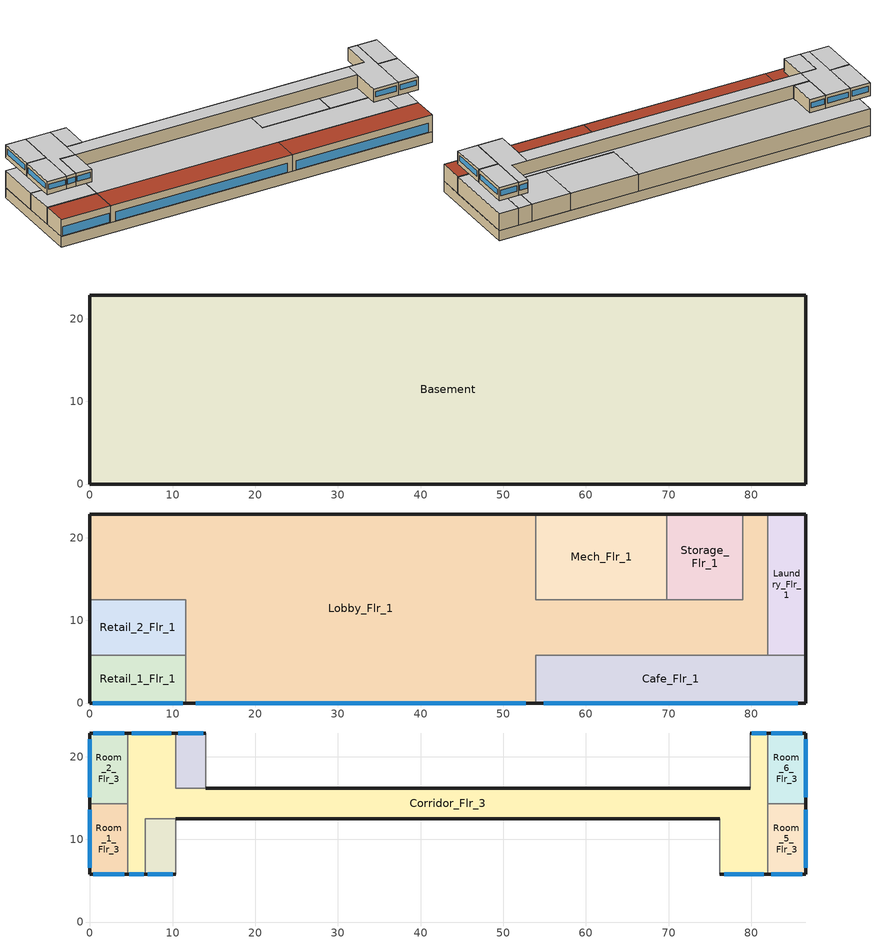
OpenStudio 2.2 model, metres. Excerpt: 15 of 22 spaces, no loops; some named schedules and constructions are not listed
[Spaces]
Basement
 floor ground (Basement Floor construction): 86.56,22.86 86.56,0 0,0 0,22.86 z-2.44
 wall ground (Basement Wall construction): 86.56,22.86 0,22.86 0,0 86.56,0 86.56,22.86 z-2.44:0
Lobby_Flr_1
 floor to Basement: 53.95,22.86 53.95,0 11.58,0 11.58,12.5 0,12.5 0,22.86 z0; 81.99,22.86 81.99,5.79 53.95,5.79 53.95,12.5 78.94,12.5 78.94,22.86 z0
 wall outside: 81.99,22.86 78.94,22.86 / 53.95,22.86 0,22.86 0,12.5 / 11.58,0 53.95,0 z0:3.96
 wall to Storage_Flr_1: 78.94,22.86 78.94,12.5 69.8,12.5 z0:3.96
 wall to Mech_Flr_1: 69.8,12.5 53.95,12.5 53.95,22.86 z0:3.96
 wall to Retail_1_Flr_1: 11.58,5.79 11.58,0 z0:3.96
 wall to Cafe_Flr_1: 53.95,0 53.95,5.79 81.99,5.79 z0:3.96
 wall to Retail_2_Flr_1: 0,12.5 11.58,12.5 11.58,5.79 z0:3.96
 wall to Laundry_Flr_1: 81.99,5.79 81.99,22.86 z0:3.96
 window: 12.79,0 52.74,0 z0.15:2.29
 ceiling adiabatic (Floor Adiabatic construction): 81.99,5.79 81.99,22.86 78.94,22.86 78.94,12.5 53.95,12.5 53.95,22.86 0,22.86 0,12.5 11.58,12.5 11.58,5.79 z3.96
 roof outside: 53.95,0 53.95,5.79 11.58,5.79 11.58,0 z3.96
Cafe_Flr_1
 floor to Basement: 86.56,5.79 86.56,0 53.95,0 53.95,5.79 z0
 wall outside: 53.95,0 86.56,0 86.56,5.79 z0:3.96
 wall to Laundry_Flr_1: 86.56,5.79 81.99,5.79 z0:3.96
 window: 54.88,0 85.63,0 z0.15:2.29
 roof outside: 86.56,0 86.56,5.79 53.95,5.79 53.95,0 z3.96
Mech_Flr_1
 floor to Basement: 69.8,22.86 69.8,12.5 53.95,12.5 53.95,22.86 z0
 wall outside: 69.8,22.86 53.95,22.86 z0:3.96
 wall to Storage_Flr_1: 69.8,12.5 69.8,22.86 z0:3.96
 ceiling adiabatic (Floor Adiabatic construction): 69.8,12.5 69.8,22.86 53.95,22.86 53.95,12.5 z3.96
Retail_1_Flr_1
 floor to Basement: 11.58,5.79 11.58,0 0,0 0,5.79 z0
 wall outside: 0,5.79 0,0 11.58,0 z0:3.96
 wall to Retail_2_Flr_1: 11.58,5.79 0,5.79 z0:3.96
 window: 0.33,0 11.25,0 z0.15:2.29
 roof outside: 11.58,0 11.58,5.79 0,5.79 0,0 z3.96
Retail_2_Flr_1
 floor to Basement: 11.58,12.5 11.58,5.79 0,5.79 0,12.5 z0
 wall outside: 0,12.5 0,5.79 z0:3.96
 ceiling adiabatic (Floor Adiabatic construction): 11.58,5.79 11.58,12.5 0,12.5 0,5.79 z3.96
Storage_Flr_1
 floor to Basement: 78.94,22.86 78.94,12.5 69.8,12.5 69.8,22.86 z0
 wall outside: 78.94,22.86 69.8,22.86 z0:3.96
 ceiling adiabatic (Floor Adiabatic construction): 78.94,12.5 78.94,22.86 69.8,22.86 69.8,12.5 z3.96
Laundry_Flr_1
 floor to Basement: 86.56,22.86 86.56,5.79 81.99,5.79 81.99,22.86 z0
 wall outside: 86.56,5.79 86.56,22.86 81.99,22.86 z0:3.96
 ceiling adiabatic (Floor Adiabatic construction): 86.56,5.79 86.56,22.86 81.99,22.86 81.99,5.79 z3.96
Corridor_Flr_3
 floor adiabatic (Floor Adiabatic construction): 81.99,22.86 81.99,5.79 76.2,5.79 76.2,16.15 79.86,16.15 79.86,22.86 z7.01; 76.2,16.15 76.2,12.5 10.36,12.5 10.36,16.15 z7.01; 10.36,22.86 10.36,12.5 6.71,12.5 6.71,5.79 4.57,5.79 4.57,22.86 z7.01
 wall outside: 10.36,22.86 4.57,22.86 / 76.2,5.79 81.99,5.79 / 81.99,22.86 79.86,22.86 / 4.57,5.79 6.71,5.79 / 10.36,12.5 76.2,12.5 / 79.86,16.15 14.02,16.15 z7.01:10.06
 wall adiabatic (Wall Adiabatic construction): 6.71,5.79 6.71,12.5 10.36,12.5 / 14.02,16.15 10.36,16.15 10.36,22.86 / 76.2,12.5 76.2,5.79 / 79.86,22.86 79.86,16.15 z7.01:10.06
 wall to Room_2_Flr_3: 4.57,22.86 4.57,14.33 z7.01:10.06
 wall to Room_5_Flr_3: 81.99,5.79 81.99,14.33 z7.01:10.06
 wall to Room_6_Flr_3: 81.99,14.33 81.99,22.86 z7.01:10.06
 wall to Room_1_Flr_3: 4.57,14.33 4.57,5.79 z7.01:10.06
 window: 76.71,5.79 81.48,5.79 / 81.81,22.86 80.04,22.86 / 9.86,22.86 5.08,22.86 / 4.76,5.79 6.52,5.79 z8.11:9.33
 ceiling adiabatic (Floor Adiabatic construction): 6.71,5.79 6.71,12.5 10.36,12.5 10.36,22.86 4.57,22.86 4.57,5.79 z10.06; 76.2,12.5 76.2,16.15 10.36,16.15 10.36,12.5 z10.06; 81.99,5.79 81.99,22.86 79.86,22.86 79.86,16.15 76.2,16.15 76.2,5.79 z10.06
Room_6_Flr_3
 floor adiabatic (Floor Adiabatic construction): 86.56,22.86 86.56,14.33 81.99,14.33 81.99,22.86 z7.01
 wall outside: 86.56,14.33 86.56,22.86 81.99,22.86 z7.01:10.06
 wall to Room_5_Flr_3: 81.99,14.33 86.56,14.33 z7.01:10.06
 window: 86.16,22.86 82.39,22.86 / 86.56,15.07 86.56,22.11 z8.11:9.33
 ceiling adiabatic (Floor Adiabatic construction): 86.56,14.33 86.56,22.86 81.99,22.86 81.99,14.33 z10.06
Room_3_Mult19_Flr_3
 floor adiabatic (Floor Adiabatic construction): 10.36,12.5 10.36,5.79 6.71,5.79 6.71,12.5 z7.01
 wall outside: 6.71,5.79 10.36,5.79 z7.01:10.06
 wall adiabatic (Wall Adiabatic construction): 10.36,5.79 10.36,12.5 6.71,12.5 6.71,5.79 z7.01:10.06
 window: 7.03,5.79 10.04,5.79 z8.11:9.33
 ceiling adiabatic (Floor Adiabatic construction): 10.36,5.79 10.36,12.5 6.71,12.5 6.71,5.79 z10.06
Room_1_Flr_3
 floor adiabatic (Floor Adiabatic construction): 4.57,14.33 4.57,5.79 0,5.79 0,14.33 z7.01
 wall outside: 0,14.33 0,5.79 4.57,5.79 z7.01:10.06
 wall to Room_2_Flr_3: 4.57,14.33 0,14.33 z7.01:10.06
 window: 0,13.58 0,6.54 / 0.4,5.79 4.17,5.79 z8.11:9.33
 ceiling adiabatic (Floor Adiabatic construction): 4.57,5.79 4.57,14.33 0,14.33 0,5.79 z10.06
Room_4_Mult19_Flr_3
 floor adiabatic (Floor Adiabatic construction): 14.02,22.86 14.02,16.15 10.36,16.15 10.36,22.86 z7.01
 wall outside: 14.02,22.86 10.36,22.86 z7.01:10.06
 wall adiabatic (Wall Adiabatic construction): 10.36,22.86 10.36,16.15 14.02,16.15 14.02,22.86 z7.01:10.06
 window: 13.7,22.86 10.68,22.86 z8.11:9.33
 ceiling adiabatic (Floor Adiabatic construction): 14.02,16.15 14.02,22.86 10.36,22.86 10.36,16.15 z10.06
Room_5_Flr_3
 floor adiabatic (Floor Adiabatic construction): 86.56,14.33 86.56,5.79 81.99,5.79 81.99,14.33 z7.01
 wall outside: 81.99,5.79 86.56,5.79 86.56,14.33 z7.01:10.06
 window: 86.56,6.54 86.56,13.58 / 82.39,5.79 86.16,5.79 z8.11:9.33
 ceiling adiabatic (Floor Adiabatic construction): 86.56,5.79 86.56,14.33 81.99,14.33 81.99,5.79 z10.06
Room_2_Flr_3
 floor adiabatic (Floor Adiabatic construction): 4.57,22.86 4.57,14.33 0,14.33 0,22.86 z7.01
 wall outside: 4.57,22.86 0,22.86 0,14.33 z7.01:10.06
 window: 0,22.11 0,15.07 / 4.17,22.86 0.4,22.86 z8.11:9.33
 ceiling adiabatic (Floor Adiabatic construction): 4.57,14.33 4.57,22.86 0,22.86 0,14.33 z10.06
[Site]
Miami Intl Ap_FL_USA: Latitude {deg}=25.82; Longitude {deg}=-80.3; Time Zone {hr}=-5; Elevation {m}=11; Terrain=City
[Building]
-LargeHotel-ASHRAE 169-2006-1A created: 2017-11-09 21:39:30 +0000: North Axis {deg}=0; Default Construction Set=90.1-2010 - LrgHotel - ASHRAE 169-2006-1A; Standards Number of Stories=7; Standards Number of Above Ground Stories=1; Standards Building Type=LargeHotel
[Site:WaterMainsTemperature]
Calculation Method=Correlation; Annual Average Outdoor Air Temperature {C}=24.4917; Maximum Difference In Monthly Average Outdoor Air Temperatures {deltaC}=8.7
[SizingPeriod:DesignDay] Barometric Pressure {Pa}=101193; Sky Clearness=0; Rain Indicator=0; Snow Indicator=0; Day of Month=21; Daylight Saving Time Indicator=0; Humidity Indicating Type=Wetbulb; Dry-Bulb Temperature Range Modifier Type=DefaultMultipliers
Name | Maximum Dry-Bulb Temperature {C} | Daily Dry-Bulb Temperature Range {deltaC} | Humidity Indicating Conditions at Maximum Dry-Bulb | Wind Speed {m/s} | Wind Direction {deg} | Month | Day Type | Solar Model Indicator | ASHRAE Taub | ASHRAE Taud
Miami Intl Ap Ann Clg .4% Condns DB=>MWB | 33.2 | 6.7 | 25.3 | 4.5 | 140 | 7 | SummerDesignDay | ASHRAETau | 0.528 | 1.905
Miami Intl Ap Ann Htg 99.6% Condns DB | 8.7 | 0 | 8.7 | 3.8 | 340 | 1 | WinterDesignDay | ASHRAEClearSky
[Site:GroundTemperature:BuildingSurface]
20.99, 20.98, 20.98, 21, 21.02, 23.23, 23.54, 23.61, 23.63, 21.37, 21.12, 21.04
[ClimateZones]
Climate Zone Value 1=1A
[Material:NoMass] Thermal Absorptance=0.9; Solar Absorptance=0.7
Name | Roughness | Thermal Resistance {m2-K/W} | Visible Absorptance
CP02 CARPET PAD | VeryRough | 0.21648 | 0.8
Nonres_Floor_Insulation | MediumSmooth | 2.88292 | 0.7
Typical Insulation R-0.54 | Smooth | 0.0945033 | 0.7
Typical Carpet Pad | Smooth | 0.21648 | 0.8
Typical Insulation R-14.76 | Smooth | 2.59864 | 0.7
Typical Insulation R-0.58 | Smooth | 0.101875 | 0.7
Typical Insulation R-0.29 | Smooth | 0.0507492 | 0.7
[Material]
Name | Roughness | Thickness {m} | Conductivity {W/m-K} | Density {kg/m3} | Specific Heat {J/kg-K} | Thermal Absorptance | Solar Absorptance | Visible Absorptance
100mm Normalweight concrete floor | MediumSmooth | 0.1016 | 2.31 | 2322 | 832
G01 13mm gypsum board | Smooth | 0.0127 | 0.16 | 800 | 1090 | 0.9 | 0.7 | 0.5
M10 200mm concrete block basement wall | MediumRough | 0.2032 | 1.326 | 1842 | 912
4 in. Normalweight Concrete Floor | MediumRough | 0.1016 | 2.31 | 2322 | 832 | 0.9 | 0.7 | 0.7
1IN Stucco | Smooth | 0.0253 | 0.6918 | 1858 | 837 | 0.9 | 0.7 | 0.92
8IN CONCRETE HW RefBldg | Rough | 0.2032 | 1.311 | 2240 | 836.8 | 0.9 | 0.7 | 0.7
1/2IN Gypsum | Smooth | 0.0127 | 0.16 | 784.9 | 830 | 0.9 | 0.4 | 0.4
Roof Membrane - Highly Reflective | VeryRough | 0.0095 | 0.16 | 1121.29 | 1460 | 0.75 | 0.45 | 0.7
Metal Roof Surface; F08 Metal surface | Smooth | 0.0008 | 45.28 | 7824 | 500 | 0.9 | 0.7 | 0.7
6 in. Normalweight Concrete Floor | MediumRough | 0.1524 | 2.31 | 2322 | 832 | 0.9 | 0.7 | 0.7
8 in. Concrete Block Basement Wall | MediumRough | 0.2032 | 1.326 | 1842 | 912 | 0.9 | 0.7 | 0.7
G05 25mm wood | MediumSmooth | 0.0254 | 0.15 | 608 | 1630 | 0.9 | 0.5 | 0.5
[Construction]
Floor Adiabatic construction; LargeHotel Interior Ceiling: CP02 CARPET PAD, 100mm Normalweight concrete floor, Nonres_Floor_Insulation
Wall Adiabatic construction; LargeHotel Interior Wall: G01 13mm gypsum board, G01 13mm gypsum board
Basement Wall construction: M10 200mm concrete block basement wall
Basement Floor construction: M10 200mm concrete block basement wall, CP02 CARPET PAD
Typical Insulated Exterior Mass Floor R-3.11: Typical Insulation R-0.54, 4 in. Normalweight Concrete Floor, Typical Carpet Pad
Typical Insulated Exterior Mass Wall: 1IN Stucco, 8IN CONCRETE HW RefBldg, Typical Insulation R-14.76, 1/2IN Gypsum
Typical IEAD Roof - Highly Reflective R-15.87: Roof Membrane - Highly Reflective, Typical Insulation R-14.76, Metal Roof Surface
LargeHotel Interior Floor: Nonres_Floor_Insulation, 100mm Normalweight concrete floor, CP02 CARPET PAD
Typical Insulated Carpeted 6in Slab Floor: 6 in. Normalweight Concrete Floor, Typical Carpet Pad
Typical Insulated Basement Mass Wall: 8 in. Concrete Block Basement Wall
U 1.22 SHGC 0.25 Sgl Elec Ref Colored 6mm: ECREF-1 COLORED 6MM
Typical Insulated Metal Door R-1.43: F08 Metal surface, Typical Insulation R-0.58
Typical Overhead Door: Typical Insulation R-0.29
U 1.98 SHGC 0.36 Sgl Ref-B-H Clr 6mm: REF B CLEAR HI 6MM
Typical Interior Window: Clear 3mm
Typical Interior Door; Typical Interior Partition: G05 25mm wood
[DefaultConstructionSet] Interior Partition Construction=Typical Interior Partition
Name | Default Exterior Surface Constructions | Default Interior Surface Constructions | Default Ground Contact Surface Constructions | Default Exterior SubSurface Constructions | Default Interior SubSurface Constructions
90.1-2010 - LrgHotel - ASHRAE 169-2006-1A | Default Surface Constructions 1 | Default Surface Constructions 2 | Default Surface Constructions 3 | Default Sub Surface Constructions 1 | Default Sub Surface Constructions 2
90.1-2010 - LrgHotel - GuestRoom - ASHRAE 169-2006-1A | Default Surface Constructions 4 | Default Surface Constructions 5 | Default Surface Constructions 6 | Default Sub Surface Constructions 3 | Default Sub Surface Constructions 4
[DefaultSurfaceConstructions]
Name | Floor Construction | Wall Construction | Roof Ceiling Construction
Default Surface Constructions 1 | Typical Insulated Exterior Mass Floor R-3.11 | Typical Insulated Exterior Mass Wall | Typical IEAD Roof - Highly Reflective R-15.87
Default Surface Constructions 2 | LargeHotel Interior Floor | LargeHotel Interior Wall | LargeHotel Interior Ceiling
Default Surface Constructions 3 | Typical Insulated Carpeted 6in Slab Floor | Typical Insulated Basement Mass Wall
[DefaultSubSurfaceConstructions]
Name | Fixed Window Construction | Operable Window Construction | Door Construction | Overhead Door Construction | Skylight Construction | Tubular Daylight Dome Construction | Tubular Daylight Diffuser Construction
Default Sub Surface Constructions 1 | U 1.22 SHGC 0.25 Sgl Elec Ref Colored 6mm | U 1.22 SHGC 0.25 Sgl Elec Ref Colored 6mm | Typical Insulated Metal Door R-1.43 | Typical Overhead Door | U 1.98 SHGC 0.36 Sgl Ref-B-H Clr 6mm | Typical Interior Window | Typical Interior Window
Default Sub Surface Constructions 2 | Typical Interior Window | Typical Interior Window | Typical Interior Door
[WindowMaterial:Glazing] Optical Data Type=SpectralAverage; Infrared Transmittance at Normal Incidence=0; Front Side Infrared Hemispherical Emissivity=0.84; Conductivity {W/m-K}=0.9; Dirt Correction Factor for Solar and Visible Transmittance=1; Solar Diffusing=No
Name | Thickness {m} | Solar Transmittance at Normal Incidence | Front Side Solar Reflectance at Normal Incidence | Back Side Solar Reflectance at Normal Incidence | Visible Transmittance at Normal Incidence | Front Side Visible Reflectance at Normal Incidence | Back Side Visible Reflectance at Normal Incidence | Back Side Infrared Hemispherical Emissivity
ECREF-1 COLORED 6MM | 0.006 | 0.099 | 0.219 | 0.219 | 0.155 | 0.073 | 0.073 | 0.84
REF B CLEAR HI 6MM | 0.006 | 0.24 | 0.16 | 0.32 | 0.3 | 0.16 | 0.29 | 0.6
Clear 3mm | 0.003 | 0.837 | 0.075 | 0.075 | 0.898 | 0.081 | 0.081 | 0.84
[Space] Part of Total Floor Area=Yes
Name | Space Type | Building Story | Thermal Zone
Room_1_Flr_3 | LargeHotel GuestRoom | Building Story 3 | Room_1_Flr_3 ZN
Mech_Flr_1 | LargeHotel Mechanical | Building Story 2 | Mech_Flr_1 ZN
Corridor_Flr_3 | LargeHotel Corridor2 | Building Story 3 | Corridor_Flr_3 ZN
Lobby_Flr_1 | LargeHotel Lobby | Building Story 2 | Lobby_Flr_1 ZN
Room_5_Flr_3 | LargeHotel GuestRoom | Building Story 3 | Room_5_Flr_3 ZN
Cafe_Flr_1 | LargeHotel Cafe | Building Story 2 | Cafe_Flr_1 ZN
Room_6_Flr_3 | LargeHotel GuestRoom | Building Story 3 | Room_6_Flr_3 ZN
Room_3_Mult19_Flr_3 | LargeHotel GuestRoom2 | Building Story 3 | Room_3_Mult19_Flr_3 ZN
Room_4_Mult19_Flr_3 | LargeHotel GuestRoom2 | Building Story 3 | Room_4_Mult19_Flr_3 ZN
Storage_Flr_1 | LargeHotel Storage | Building Story 2 | Storage_Flr_1 ZN
Basement | LargeHotel Basement | Building Story 1 | Basement ZN
Retail_1_Flr_1 | LargeHotel Retail | Building Story 2 | Retail_1_Flr_1 ZN
Retail_2_Flr_1 | LargeHotel Retail2 | Building Story 2 | Retail_2_Flr_1 ZN
Room_2_Flr_3 | LargeHotel GuestRoom | Building Story 3 | Room_2_Flr_3 ZN
Laundry_Flr_1 | LargeHotel Laundry | Building Story 2 | Laundry_Flr_1 ZN
[BuildingStory]
Name | Nominal Z Coordinate {m}
Building Story 1 | -2.439
Building Story 2 | 0
Building Story 3 | 7.008
[SpaceType] Standards Building Type=LargeHotel
Name | Default Schedule Set | Design Specification Outdoor Air Object | Standards Space Type | Default Construction Set
LargeHotel Basement | LargeHotel Basement Schedule Set | LargeHotel Basement Ventilation | Basement
LargeHotel Cafe | LargeHotel Cafe Schedule Set | LargeHotel Cafe Ventilation | Cafe
LargeHotel Corridor2 | LargeHotel Corridor2 Schedule Set | LargeHotel Corridor2 Ventilation | Corridor2
LargeHotel GuestRoom | LargeHotel GuestRoom Schedule Set | LargeHotel GuestRoom Ventilation | GuestRoom | 90.1-2010 - LrgHotel - GuestRoom - ASHRAE 169-2006-1A
LargeHotel GuestRoom2 | LargeHotel GuestRoom2 Schedule Set | LargeHotel GuestRoom2 Ventilation | GuestRoom2
LargeHotel Laundry | LargeHotel Laundry Schedule Set | LargeHotel Laundry Ventilation | Laundry
LargeHotel Lobby | LargeHotel Lobby Schedule Set | LargeHotel Lobby Ventilation | Lobby
LargeHotel Mechanical | LargeHotel Mechanical Schedule Set | LargeHotel Mechanical Ventilation | Mechanical
LargeHotel Retail | LargeHotel Retail Schedule Set | LargeHotel Retail Ventilation | Retail
LargeHotel Retail2 | LargeHotel Retail2 Schedule Set | LargeHotel Retail2 Ventilation | Retail2
LargeHotel Storage | LargeHotel Storage Schedule Set | LargeHotel Storage Ventilation | Storage
[People] Work Efficiency Schedule=Work Efficiency Schedule; Clothing Insulation Schedule=Clothing Schedule; Air Velocity Schedule=Air Velocity Schedule
Name | People Definition | Space or SpaceType
LargeHotel GuestRoom People | LargeHotel GuestRoom People Definition | LargeHotel GuestRoom
LargeHotel Lobby People | LargeHotel Lobby People Definition | LargeHotel Lobby
[Lights]
Name | Lights Definition | Space or SpaceType
LargeHotel Corridor2 Lights | LargeHotel Corridor2 Lights Definition | LargeHotel Corridor2
LargeHotel GuestRoom Lights | LargeHotel GuestRoom Lights Definition | LargeHotel GuestRoom
LargeHotel Mechanical Lights | LargeHotel Mechanical Lights Definition | LargeHotel Mechanical
[ElectricEquipment]
Name | Electric Equipment Definition | Space or SpaceType
LargeHotel GuestRoom Elec Equip | LargeHotel GuestRoom Elec Equip Definition | LargeHotel GuestRoom
LargeHotel Mechanical Elec Equip | LargeHotel Mechanical Elec Equip Definition | LargeHotel Mechanical
[DesignSpecification:OutdoorAir] Outdoor Air Method=Sum; Outdoor Air Flow per Person {m3/s-person}=0; Outdoor Air Flow Rate {m3/s}=0; Outdoor Air Flow Air Changes per Hour {1/hr}=0
Name | Outdoor Air Flow per Floor Area {m3/s-m2}
LargeHotel Corridor2 Ventilation | 0.0003048
LargeHotel GuestRoom Ventilation | 0.000395478
LargeHotel Lobby Ventilation | 0.0014478
LargeHotel Mechanical Ventilation | 0.0006096
[DefaultScheduleSet] People Activity Level Schedule=HotelLarge ACTIVITY_SCH; Infiltration Schedule=HotelLarge INFIL_QUARTER_ON_SCH
Name | Number of People Schedule | Lighting Schedule | Electric Equipment Schedule
LargeHotel Corridor2 Schedule Set | HotelLarge BLDG_OCC_SCH | HotelLarge BLDG_LIGHT_CORRIDOR_SCH_2010 | HotelLarge BLDG_EQUIP_SCH
LargeHotel GuestRoom Schedule Set | HotelLarge GuestRoom_Occ_Sch | HotelLarge BLDG_LIGHT_GUESTROOM_SCH_2010 | HotelLarge GuestRoom_Eqp_Sch_Base
LargeHotel Lobby Schedule Set | HotelLarge BLDG_OCC_SCH | HotelLarge BLDG_LIGHT_SCH | HotelLarge BLDG_EQUIP_SCH
LargeHotel Mechanical Schedule Set | HotelLarge BLDG_OCC_SCH | HotelLarge BLDG_LIGHT_SCH | HotelLarge BASEMENT_EQUIP_SCH
[ThermostatSetpoint:DualSetpoint]
Name | Heating Setpoint Temperature Schedule | Cooling Setpoint Temperature Schedule
LargeHotel Basement Thermostat 1; LargeHotel Cafe Thermostat 1; LargeHotel Corridor2 Thermostat 1; LargeHotel Laundry Thermostat 1; LargeHotel Lobby Thermostat 1; LargeHotel Mechanical Thermostat 1; LargeHotel Retail Thermostat 1; LargeHotel Retail2 Thermostat 1; LargeHotel Storage Thermostat 1 | HotelLarge HTGSETP_SCH | HotelLarge CLGSETP_SCH
LargeHotel GuestRoom Thermostat 1; LargeHotel GuestRoom Thermostat 2; LargeHotel GuestRoom2 Thermostat 1; LargeHotel GuestRoom2 Thermostat 2; LargeHotel GuestRoom Thermostat 3; LargeHotel GuestRoom Thermostat 4 | HotelLarge Adva_OccGuestRoom_HtgSP_Sch | HotelLarge Adva_OccGuestRoom_ClgSP_Sch
[SpaceInfiltration:DesignFlowRate] Schedule=HotelLarge INFIL_QUARTER_ON_SCH; Design Flow Rate Calculation Method=Flow/ExteriorArea; Constant Term Coefficient=0; Temperature Term Coefficient=0; Velocity Term Coefficient=0.224; Velocity Squared Term Coefficient=0
Name | Space or SpaceType | Flow per Exterior Surface Area {m3/s-m2}
Cafe_Flr_1 Infiltration | Cafe_Flr_1 | 0.000254148
Corridor_Flr_3 Infiltration | Corridor_Flr_3 | 0.000569573
Laundry_Flr_1 Infiltration | Laundry_Flr_1 | 0.000569573
Lobby_Flr_1 Infiltration | Lobby_Flr_1 | 0.000364107
Mech_Flr_1 Infiltration | Mech_Flr_1 | 0.000569573
Retail_1_Flr_1 Infiltration | Retail_1_Flr_1 | 0.00028849
Retail_2_Flr_1 Infiltration | Retail_2_Flr_1 | 0.000569573
Room_1_Flr_3 Infiltration | Room_1_Flr_3 | 0.000569573
Room_2_Flr_3 Infiltration | Room_2_Flr_3 | 0.000569573
Room_3_Mult19_Flr_3 Infiltration | Room_3_Mult19_Flr_3 | 0.000569573
Room_4_Mult19_Flr_3 Infiltration | Room_4_Mult19_Flr_3 | 0.000569573
Room_5_Flr_3 Infiltration | Room_5_Flr_3 | 0.000569573
Room_6_Flr_3 Infiltration | Room_6_Flr_3 | 0.000569573
Storage_Flr_1 Infiltration | Storage_Flr_1 | 0.000569573
[InternalMass:Definition]
Internal Mass Definition 1: Construction=InteriorFurnishings; Design Level Calculation Method=SurfaceArea/Area; Surface Area per Space Floor Area=2
[InternalMass] Internal Mass Definition=Internal Mass Definition 1
Name | Space or SpaceType
Basement Mass | Basement
Retail_1_Flr_1 Mass | Retail_1_Flr_1
Retail_2_Flr_1 Mass | Retail_2_Flr_1
Mech_Flr_1 Mass | Mech_Flr_1
Storage_Flr_1 Mass | Storage_Flr_1
Laundry_Flr_1 Mass | Laundry_Flr_1
Cafe_Flr_1 Mass | Cafe_Flr_1
Lobby_Flr_1 Mass | Lobby_Flr_1
Corridor_Flr_3 Mass | Corridor_Flr_3
Room_1_Flr_3 Mass | Room_1_Flr_3
Room_2_Flr_3 Mass | Room_2_Flr_3
Room_3_Mult19_Flr_3 Mass | Room_3_Mult19_Flr_3
Room_4_Mult19_Flr_3 Mass | Room_4_Mult19_Flr_3
Room_5_Flr_3 Mass | Room_5_Flr_3
Room_6_Flr_3 Mass | Room_6_Flr_3
[ThermalZone] Use Ideal Air Loads=No
Basement ZN: Thermostat=LargeHotel Basement Thermostat 1
Cafe_Flr_1 ZN: Thermostat=LargeHotel Cafe Thermostat 1; Primary Daylighting Control=Cafe_Flr_1 Daylt Sensor 1; Fraction of Zone Controlled by Primary Daylighting Control=0.386958
Corridor_Flr_3 ZN: Thermostat=LargeHotel Corridor2 Thermostat 1; Multiplier=4
Laundry_Flr_1 ZN: Thermostat=LargeHotel Laundry Thermostat 1
Lobby_Flr_1 ZN: Thermostat=LargeHotel Lobby Thermostat 1; Primary Daylighting Control=Lobby_Flr_1 Daylt Sensor 1; Fraction of Zone Controlled by Primary Daylighting Control=0.0719344
Mech_Flr_1 ZN: Thermostat=LargeHotel Mechanical Thermostat 1
Retail_1_Flr_1 ZN: Thermostat=LargeHotel Retail Thermostat 1
Retail_2_Flr_1 ZN: Thermostat=LargeHotel Retail2 Thermostat 1
Room_1_Flr_3 ZN: Thermostat=LargeHotel GuestRoom Thermostat 1; Multiplier=4
Room_2_Flr_3 ZN: Thermostat=LargeHotel GuestRoom Thermostat 2; Multiplier=4
Room_3_Mult19_Flr_3 ZN: Thermostat=LargeHotel GuestRoom2 Thermostat 1; Multiplier=76
Room_4_Mult19_Flr_3 ZN: Thermostat=LargeHotel GuestRoom2 Thermostat 2; Multiplier=76
Room_5_Flr_3 ZN: Thermostat=LargeHotel GuestRoom Thermostat 3; Multiplier=4
Room_6_Flr_3 ZN: Thermostat=LargeHotel GuestRoom Thermostat 4; Multiplier=4
Storage_Flr_1 ZN: Thermostat=LargeHotel Storage Thermostat 1
[Exterior:Lights:Definition]
Name | Design Level {W}
Occ Sensing Exterior Lights Def | 14952
Fuel equipment 1 Def | 122222
Fuel equipment 2 Def | 635.4
[Exterior:Lights]
Name | Exterior Lights Definition | Schedule | Control Option
Occ Sensing Exterior Lights Def | Occ Sensing Exterior Lights Def | Always On | AstronomicalClock
Fuel equipment 1 | Fuel equipment 1 Def | HotelLarge BLDG_ELEVATORS | ScheduleNameOnly
Fuel equipment 2 | Fuel equipment 2 Def | HotelLarge ELEV_LIGHT_FAN_SCH_ADD_DF | ScheduleNameOnly
[Daylighting:Control] Position Y-Coordinate {m}=1.50876; Position Z-Coordinate {m}=0.762; Illuminance Setpoint {lux}=375; Lighting Control Type=Stepped; Minimum Input Power Fraction for Continuous Dimming Control=0.3; Minimum Light Output Fraction for Continuous Dimming Control=0.2; Number of Stepped Control Steps=3; Probability Lighting will be Reset When Needed in Manual Stepped Control=1; Maximum Allowable Discomfort Glare Index=22
Name | Space | Position X-Coordinate {m}
Cafe_Flr_1 Daylt Sensor 1 | Cafe_Flr_1 | 70.256
Lobby_Flr_1 Daylt Sensor 1 | Lobby_Flr_1 | 32.766
